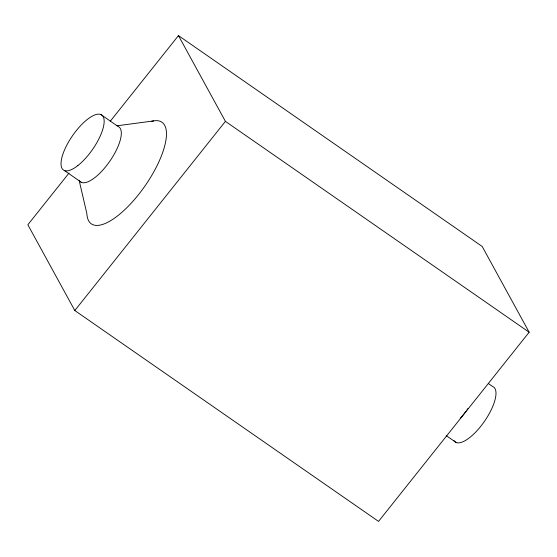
<?xml version="1.0" encoding="UTF-8"?>
<svg xmlns="http://www.w3.org/2000/svg" width="557" height="557" viewBox="0 0 557 557"><rect width="100%" height="100%" fill="white"/><g stroke="black" fill="none" stroke-linecap="round" stroke-linejoin="round"><path stroke-width="0.84" d="M69.026 173.053L27.85 224.77L74.805 310.534L378.544 521.401L529.15 332.23L482.195 246.466L178.456 35.599L110.195 121.342M74.805 310.534L225.411 121.363L178.456 35.599M116.928 125.805L153.621 120.911M225.411 121.363L529.15 332.23M100.817 114.484L117.973 126.39A33.517 12.15 -55.2 0 1 110.056 160.855A33.517 12.15 -55.2 0 1 80.173 181.575M488.343 383.515L492.632 386.495A33.517 12.15 -55.2 0 1 483.462 422.756A33.517 12.15 -55.2 0 1 453.823 440.364M64.368 170.505L81.524 182.418M446.178 435.574L456.183 442.516M79.185 180.579L86.857 213.575A61.876 22.433 -55.2 0 0 144.611 186.498A61.876 22.433 -55.2 0 0 151.469 121.405M467.908 408.546A33.517 12.15 -55.2 0 1 467.003 409.861M466.07 411.17A33.517 12.15 -55.2 0 1 460.367 418.223M77.855 165.575A33.517 12.15 -55.2 0 0 103.177 116.636A33.517 12.15 -55.2 0 0 66.743 145.273A33.517 12.15 -55.2 0 0 77.855 165.575"/></g></svg>
